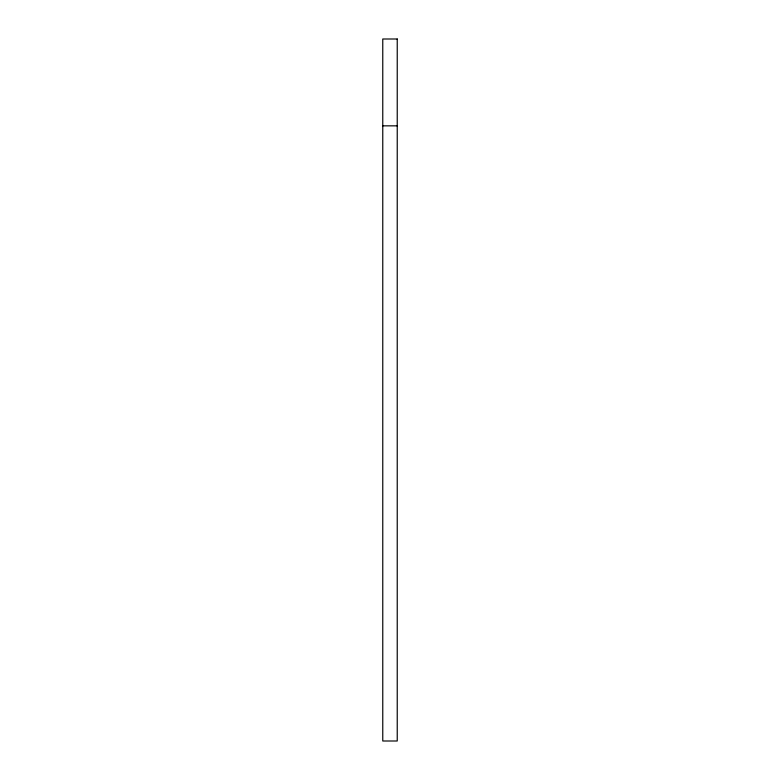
<?xml version="1.0" encoding="UTF-8"?>
<svg xmlns="http://www.w3.org/2000/svg" width="780" height="780" viewBox="0 0 780 780"><rect width="100%" height="100%" fill="white"/><g stroke="black" fill="none" stroke-linecap="round" stroke-linejoin="round"><path stroke-width="1.17" d="M382.765 125.843L397.235 125.843M397.235 39L382.765 39L382.765 741L397.235 741L397.235 39"/></g></svg>
